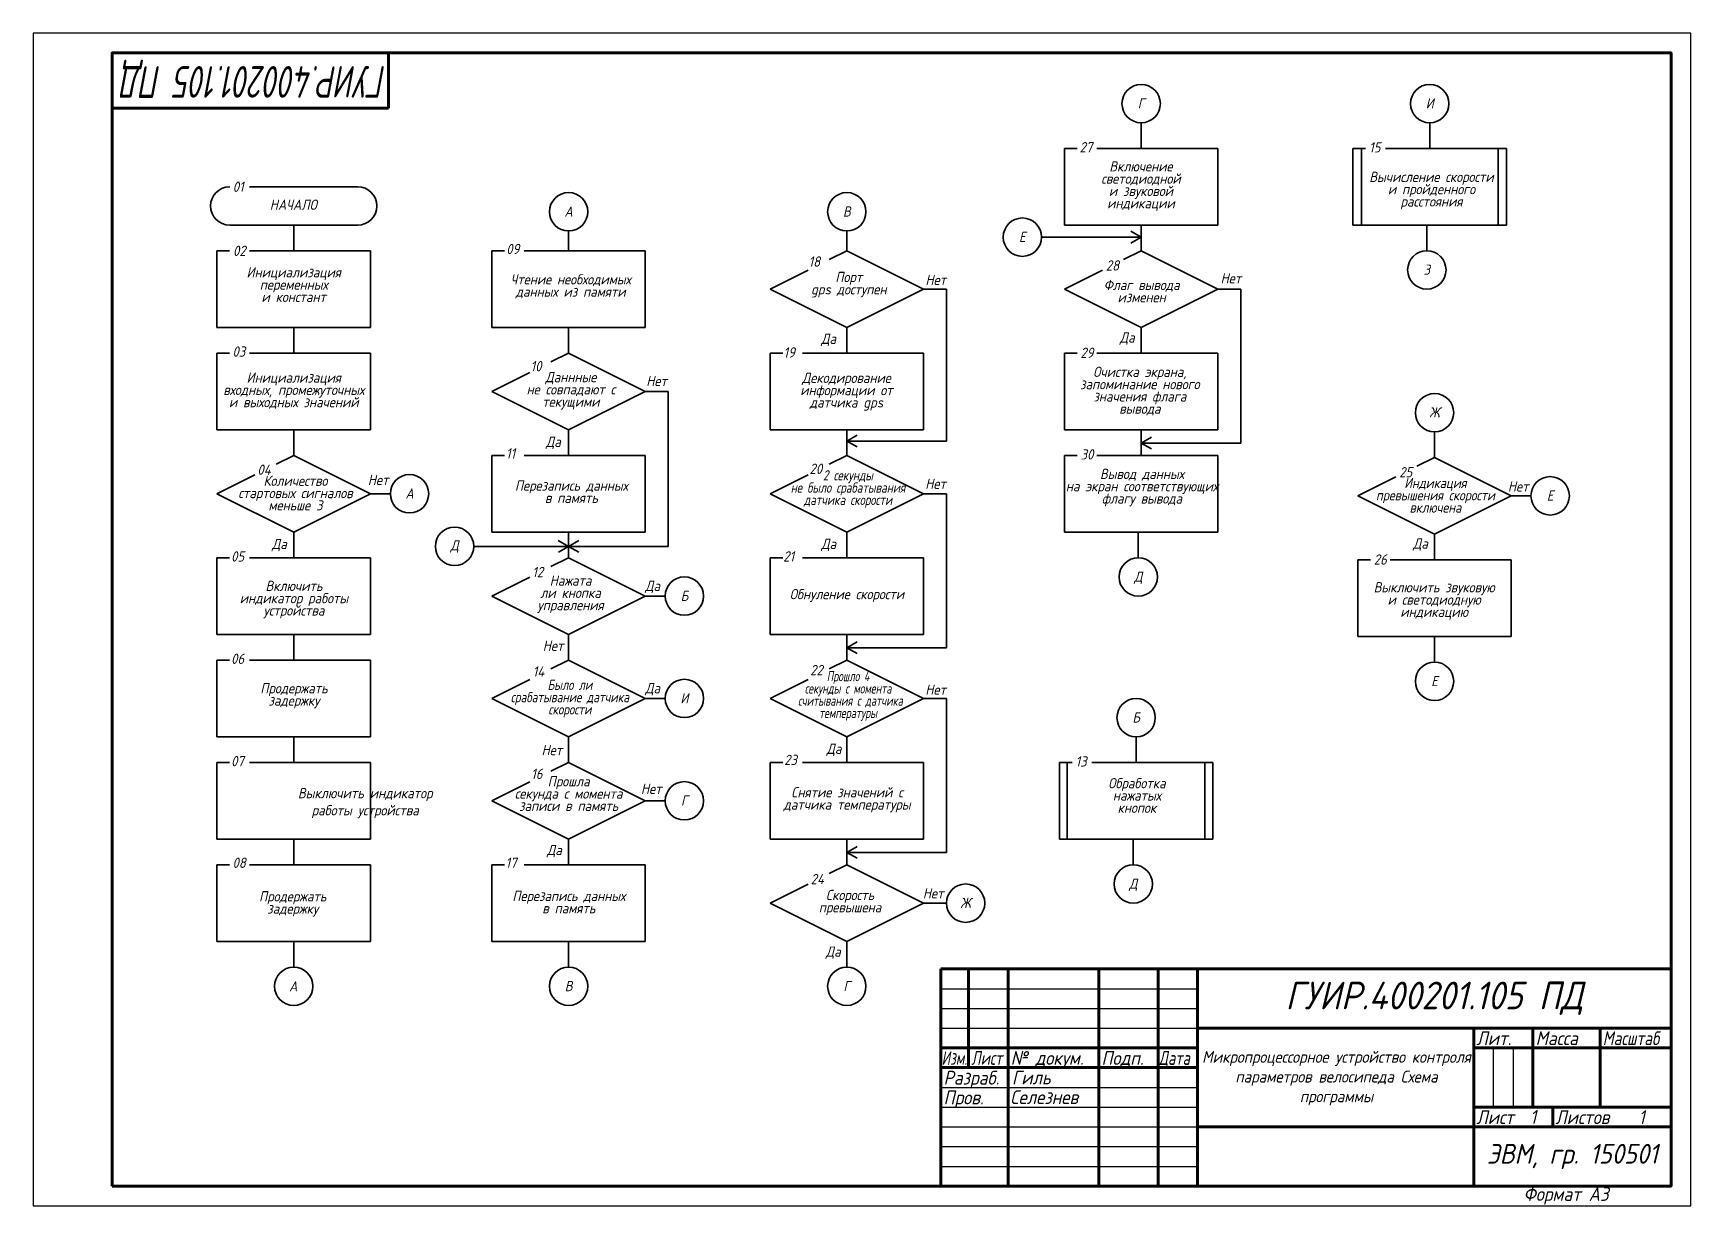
# Model space of a CAD drawing. Header units: millimetres. Extents: x 0 to 420, y 0 to 297.
import ezdxf

# ---------------------------------------------------------------- set-up
doc = ezdxf.new("R2010")
doc.units = ezdxf.units.MM
doc.header["$LTSCALE"] = 0.5
doc.layers.get('0').update_dxf_attribs({"lineweight": 80})
doc.styles.get("Standard").update_dxf_attribs({"font": 'isocpeui.ttf', "width": 0.9})

msp = doc.modelspace()

# ---------------------------------------------------------------- linework, layer by layer
at = {"lineweight": 60}
for p, q in [((90, 278), (90, 292)), ((20, 278), (90, 278)), ((415, 60), (230, 60)), ((230, 5), (230, 60)), ((237, 60), (237, 35)), ((247, 5), (247, 60)), ((270, 60), (270, 5)), ((285, 5), (285, 60)), ((295, 60), (295, 5)), ((295, 45), (415, 45)), ((365, 5), (365, 45)), ((380, 45), (380, 25)), ((397, 25), (397, 45)), ((230, 40), (295, 40)), ((365, 40), (415, 40)), ((230, 35), (295, 35)), ((365, 25), (415, 25)), ((385, 20), (385, 25)), ((295, 20), (415, 20))]:
    msp.add_line(p, q, dxfattribs=at)
at = {"lineweight": 35}
for p, q in [((280.73, 274.3), (280.73, 267.82)), ((353.84, 274.3), (353.84, 267.82)), ((261.29, 248.38), (261.29, 267.82)), ((261.29, 267.82), (264.49, 267.82)), ((269.49, 267.82), (300.17, 267.82)), ((280.73, 267.82), (300.17, 267.82)), ((300.17, 267.82), (300.17, 248.38)), ((334.4, 248.38), (334.4, 267.82)), ((334.4, 267.82), (337.6, 267.82)), ((336.53, 267.82), (336.53, 248.38)), ((342.6, 267.82), (373.28, 267.82)), ((353.84, 267.82), (373.28, 267.82)), ((371.17, 267.82), (371.17, 248.38)), ((373.28, 248.38), (373.28, 267.82)), ((54.82, 258.1), (82.22, 258.1)), ((82.22, 248.38), (49.82, 248.38)), ((66.02, 248.38), (66.02, 241.9)), ((300.17, 248.38), (261.29, 248.38)), ((280.73, 248.38), (280.73, 241.9)), ((373.28, 248.38), (334.4, 248.38)), ((353.11, 248.38), (353.11, 241.9)), ((135.66, 241.9), (135.66, 246.9)), ((206.15, 241.9), (206.15, 246.9)), ((255.49, 245.33), (280.73, 245.33)), ((280.73, 245.33), (278.12, 246.82)), ((280.73, 245.33), (278.14, 243.83)), ((46.58, 222.46), (46.58, 241.9)), ((46.58, 241.9), (49.78, 241.9)), ((54.78, 241.9), (85.46, 241.9)), ((66.02, 241.9), (85.46, 241.9)), ((85.46, 241.9), (85.46, 222.46)), ((116.22, 222.46), (116.22, 241.9)), ((116.22, 241.9), (119.42, 241.9)), ((124.42, 241.9), (155.1, 241.9)), ((135.66, 241.9), (155.1, 241.9)), ((155.1, 241.9), (155.1, 222.46)), ((206.15, 241.9), (201.68, 239.66)), ((225.59, 232.18), (206.15, 241.9)), ((280.73, 241.9), (276.26, 239.66)), ((300.17, 232.18), (280.73, 241.9)), ((196.32, 236.98), (186.71, 232.18)), ((270.9, 236.98), (261.29, 232.18)), ((186.71, 232.18), (206.15, 222.46)), ((206.15, 222.46), (225.59, 232.18)), ((231.4, 232.18), (225.59, 232.18)), ((231.4, 232.18), (231.4, 193.69)), ((261.29, 232.18), (280.73, 222.46)), ((280.73, 222.46), (300.17, 232.18)), ((305.98, 232.18), (300.17, 232.18)), ((305.98, 232.18), (305.98, 193.19)), ((85.46, 222.46), (46.58, 222.46)), ((66.02, 222.46), (66.02, 215.98)), ((155.1, 222.46), (116.22, 222.46)), ((135.66, 222.46), (135.66, 215.98)), ((135.66, 222.46), (135.66, 215.98)), ((135.66, 222.46), (135.66, 215.98)), ((206.15, 222.46), (206.15, 215.98)), ((206.15, 222.46), (206.15, 215.98)), ((206.15, 222.46), (206.15, 215.98)), ((280.73, 222.46), (280.73, 215.98)), ((46.58, 196.54), (46.58, 215.98)), ((46.58, 215.98), (49.78, 215.98)), ((54.78, 215.98), (85.46, 215.98)), ((85.46, 215.98), (85.46, 196.54)), ((135.66, 215.98), (131.19, 213.74)), ((155.1, 206.26), (135.66, 215.98)), ((186.71, 196.54), (186.71, 215.98)), ((186.71, 215.98), (189.91, 215.98)), ((194.91, 215.98), (225.59, 215.98)), ((225.59, 215.98), (225.59, 196.54)), ((261.29, 196.54), (261.29, 215.98)), ((261.29, 215.98), (264.49, 215.98)), ((269.49, 215.98), (300.17, 215.98)), ((280.73, 215.98), (300.17, 215.98)), ((300.17, 215.98), (300.17, 196.54)), ((125.82, 211.06), (116.22, 206.26)), ((116.22, 206.26), (135.66, 196.54)), ((135.66, 196.54), (155.1, 206.26)), ((160.91, 206.26), (155.1, 206.26)), ((160.91, 167.03), (160.91, 206.26)), ((85.46, 196.54), (46.58, 196.54)), ((66.02, 196.54), (66.02, 190.06)), ((135.66, 196.54), (135.66, 190.06)), ((225.59, 196.54), (186.71, 196.54)), ((206.15, 196.54), (206.15, 190.06)), ((206.15, 193.69), (208.76, 195.18)), ((206.15, 193.69), (231.4, 193.69)), ((206.15, 193.69), (208.76, 192.22)), ((300.17, 196.54), (261.29, 196.54)), ((280.73, 193.3), (280.73, 196.54)), ((280.73, 196.54), (280.73, 190.06)), ((280.73, 193.19), (283.34, 194.68)), ((355.06, 196.02), (355.06, 189.54)), ((66.02, 190.06), (61.55, 187.82)), ((85.46, 180.34), (66.02, 190.06)), ((116.22, 170.62), (116.22, 190.06)), ((116.22, 190.06), (119.42, 190.06)), ((124.42, 190.06), (155.1, 190.06)), ((135.66, 190.06), (155.1, 190.06)), ((155.1, 190.06), (155.1, 170.62)), ((206.15, 190.06), (201.68, 187.82)), ((225.59, 180.34), (206.15, 190.06)), ((261.29, 170.62), (261.29, 190.06)), ((261.29, 190.06), (264.49, 190.06)), ((269.49, 190.06), (300.17, 190.06)), ((280.73, 193.19), (305.98, 193.19)), ((280.73, 193.19), (283.34, 191.71)), ((280.73, 190.06), (300.17, 190.06)), ((300.17, 190.06), (300.17, 170.62)), ((355.06, 189.54), (350.59, 187.3)), ((374.5, 179.82), (355.06, 189.54)), ((56.18, 185.14), (46.58, 180.34)), ((196.32, 185.14), (186.71, 180.34)), ((345.23, 184.62), (335.62, 179.82)), ((46.58, 180.34), (66.02, 170.62)), ((66.02, 170.62), (85.46, 180.34)), ((90.5, 180.34), (85.46, 180.34)), ((186.71, 180.34), (206.15, 170.62)), ((206.15, 170.62), (225.59, 180.34)), ((231.4, 180.34), (225.59, 180.34)), ((231.4, 180.34), (231.4, 141.35)), ((335.62, 179.82), (355.06, 170.1)), ((355.06, 170.1), (374.5, 179.82)), ((374.5, 179.82), (379.5, 179.82)), ((66.02, 170.62), (66.02, 164.14)), ((66.02, 170.62), (66.02, 164.14)), ((155.1, 170.62), (116.22, 170.62)), ((135.66, 167.03), (133.05, 168.51)), ((135.66, 170.62), (135.66, 164.14)), ((135.66, 167.03), (138.27, 168.51)), ((206.15, 170.62), (206.15, 164.14)), ((300.17, 170.62), (261.29, 170.62)), ((280, 170.62), (280, 164.14)), ((355.06, 170.1), (355.06, 163.62)), ((46.58, 144.7), (46.58, 164.14)), ((46.58, 164.14), (49.78, 164.14)), ((54.78, 164.14), (85.46, 164.14)), ((85.46, 164.14), (85.46, 144.7)), ((135.66, 167.03), (111.63, 167.03)), ((135.66, 164.14), (131.19, 161.9)), ((135.66, 167.03), (133.07, 165.53)), ((135.66, 167.03), (160.91, 167.03)), ((135.66, 167.03), (138.27, 165.55)), ((155.1, 154.42), (135.66, 164.14)), ((186.71, 144.7), (186.71, 164.14)), ((186.71, 164.14), (189.91, 164.14)), ((194.91, 164.14), (225.59, 164.14)), ((225.59, 164.14), (225.59, 144.7)), ((335.62, 144.18), (335.62, 163.62)), ((335.62, 163.62), (338.82, 163.62)), ((343.82, 163.62), (374.5, 163.62)), ((355.06, 163.62), (374.5, 163.62)), ((374.5, 163.62), (374.5, 144.18)), ((125.82, 159.22), (116.22, 154.42)), ((116.22, 154.42), (135.66, 144.7)), ((135.66, 144.7), (155.1, 154.42)), ((160.14, 154.42), (155.1, 154.42)), ((85.46, 144.7), (46.58, 144.7)), ((66.02, 144.7), (66.02, 138.22)), ((135.66, 144.7), (135.66, 138.22)), ((225.59, 144.7), (186.71, 144.7)), ((206.15, 144.7), (206.15, 138.22)), ((206.15, 141.35), (208.76, 142.84)), ((374.5, 144.18), (335.62, 144.18)), ((355.06, 140.94), (355.06, 144.18)), ((355.06, 144.18), (355.06, 137.7)), ((206.15, 141.35), (231.4, 141.35)), ((206.15, 141.35), (208.76, 139.87)), ((46.58, 118.78), (46.58, 138.22)), ((46.58, 138.22), (49.78, 138.22)), ((54.78, 138.22), (85.46, 138.22)), ((85.46, 138.22), (85.46, 118.78)), ((135.66, 138.22), (131.19, 135.98)), ((155.1, 128.5), (135.66, 138.22)), ((206.15, 138.22), (201.68, 135.98)), ((225.59, 128.5), (206.15, 138.22)), ((125.82, 133.3), (116.22, 128.5)), ((196.32, 133.3), (186.71, 128.5)), ((116.22, 128.5), (135.66, 118.78)), ((135.66, 118.78), (155.1, 128.5)), ((160.14, 128.5), (155.1, 128.5)), ((186.71, 128.5), (206.15, 118.78)), ((206.15, 118.78), (225.59, 128.5)), ((231.4, 128.5), (225.59, 128.5)), ((231.4, 128.5), (231.4, 89.51)), ((85.46, 118.78), (46.58, 118.78)), ((66.02, 118.78), (66.02, 112.3)), ((135.66, 118.78), (135.66, 112.3)), ((135.66, 118.78), (135.66, 112.3)), ((135.66, 118.78), (135.66, 112.3)), ((206.15, 118.78), (206.15, 112.3)), ((279.46, 118.78), (279.46, 112.3)), ((46.58, 92.86), (46.58, 112.3)), ((46.58, 112.3), (49.78, 112.3)), ((54.78, 112.3), (85.46, 112.3)), ((66.02, 112.3), (85.46, 112.3)), ((85.46, 112.3), (85.46, 92.86)), ((135.66, 112.3), (131.19, 110.06)), ((155.1, 102.58), (135.66, 112.3)), ((186.71, 92.86), (186.71, 112.3)), ((186.71, 112.3), (189.91, 112.3)), ((194.91, 112.3), (225.59, 112.3)), ((206.15, 112.3), (225.59, 112.3)), ((225.59, 112.3), (225.59, 92.86)), ((260.02, 92.86), (260.02, 112.3)), ((260.02, 112.3), (263.22, 112.3)), ((261.95, 112.3), (261.95, 92.86)), ((268.22, 112.3), (298.9, 112.3)), ((279.46, 112.3), (298.9, 112.3)), ((296.84, 112.3), (296.84, 92.86)), ((298.9, 92.86), (298.9, 112.3)), ((125.82, 107.38), (116.22, 102.58)), ((116.22, 102.58), (135.66, 92.86)), ((135.66, 92.86), (155.1, 102.58)), ((160.14, 102.58), (155.1, 102.58)), ((85.46, 92.86), (46.58, 92.86)), ((66.02, 92.86), (66.02, 86.38)), ((135.66, 92.86), (135.66, 86.38)), ((225.59, 92.86), (186.71, 92.86)), ((206.15, 92.86), (206.15, 86.38)), ((298.9, 92.86), (260.02, 92.86)), ((278.73, 92.86), (278.73, 86.38)), ((206.15, 89.51), (208.76, 91)), ((206.15, 89.51), (231.4, 89.51)), ((206.15, 89.51), (208.76, 88.03)), ((46.58, 66.94), (46.58, 86.38)), ((46.58, 86.38), (49.78, 86.38)), ((54.78, 86.38), (85.46, 86.38)), ((66.02, 86.38), (85.46, 86.38)), ((85.46, 86.38), (85.46, 66.94)), ((116.22, 66.94), (116.22, 86.38)), ((116.22, 86.38), (119.42, 86.38)), ((124.42, 86.38), (155.1, 86.38)), ((135.66, 86.38), (155.1, 86.38)), ((155.1, 86.38), (155.1, 66.94)), ((206.15, 86.38), (201.68, 84.14)), ((225.59, 76.66), (206.15, 86.38)), ((196.32, 81.46), (186.71, 76.66)), ((186.71, 76.66), (206.15, 66.94)), ((206.15, 66.94), (225.59, 76.66)), ((231.4, 76.66), (225.59, 76.66)), ((85.46, 66.94), (46.58, 66.94)), ((66.02, 66.94), (66.02, 60.46)), ((66.02, 66.94), (66.02, 60.46)), ((155.1, 66.94), (116.22, 66.94)), ((135.66, 66.94), (135.66, 60.46)), ((206.15, 66.94), (206.15, 60.46))]:
    msp.add_line(p, q, dxfattribs=at)
at = {"lineweight": -3}
for p, q in [((230, 55), (295, 55)), ((230, 50), (295, 50)), ((230, 45), (295, 45)), ((370, 25), (370, 40)), ((375, 40), (375, 25)), ((230, 30), (295, 30)), ((230, 25), (295, 25)), ((230, 20), (295, 20)), ((230, 15), (295, 15)), ((230, 10), (295, 10))]:
    msp.add_line(p, q, dxfattribs=at)
msp.add_line((365, 45), (365, 40))
msp.add_lwpolyline([(0, 0), (420, 0), (420, 297), (0, 297)], close=True, dxfattribs=at)
at = {"lineweight": 60}
msp.add_lwpolyline([(20, 5), (415, 5), (415, 292), (20, 292)], close=True, dxfattribs=at)
at = {"lineweight": 35}
for centre in [(280.73, 279.16), (353.84, 279.16), (135.66, 251.76), (206.15, 251.76), (250.63, 245.33), (353.11, 237.04), (355.06, 200.88), (95.36, 180.34), (384.36, 179.82), (106.77, 167.03), (280, 159.28), (165, 154.42), (355.06, 132.84), (165, 128.5), (279.46, 123.64), (165, 102.58), (278.73, 81.52), (236.26, 76.66), (66.02, 55.6), (135.66, 55.6), (206.15, 55.6)]:
    msp.add_circle(centre, 4.86, dxfattribs=at)
for centre, start, end in [((49.82, 253.24), 90, 270), ((82.22, 253.24), 270, 90)]:
    msp.add_arc(centre, 4.86, start, end, dxfattribs=at)

# ---------------------------------------------------------------- texts
at = {"lineweight": 20, "width": 0.7}
msp.add_text('ГУИР.400201.105 ПД', height=8, rotation=180, dxfattribs=at).set_placement((89.55, 288.67))
at = {"lineweight": 35, "width": 0.9}
for s, p in [('27', (265.14, 266.81)), ('15', (338.49, 266.78)), ('01', (50.57, 256.8)), ('09', (119.88, 241.04)), ('02', (50.64, 240.57)), ('18', (196.47, 237.86)), ('28', (271.79, 236.87)), ('Да', (199.66, 218.3)), ('Да', (275.32, 218.63)), ('03', (50.5, 215.06)), ('19', (190.12, 214.83)), ('29', (265.34, 214.75)), ('10', (126.03, 211.36)), ('Да', (129.92, 192.21)), ('11', (119.8, 189.26)), ('30', (265.39, 189.02)), ('04', (56.82, 185.14)), ('20', (196.71, 185.37)), ('25', (346.12, 184.51)), ('Да', (60.5, 166.32)), ('Да', (199.68, 166.36)), ('Да', (349.61, 166.44)), ('05', (50.16, 163.17)), ('21', (190.05, 163.18)), ('26', (339.67, 162.39)), ('12', (126.46, 159.22)), ('Да', (155.07, 155.73)), ('06', (50.16, 137.25)), ('14', (126.57, 134.02)), ('22', (196.87, 134.39)), ('Да', (155.07, 129.81)), ('07', (50.16, 111.33)), ('23', (190.27, 111.63)), ('Да', (201.03, 114.47)), ('13', (264.11, 111.26)), ('16', (126.19, 108.11)), ('Да', (130.19, 88.82)), ('08', (50.51, 85.59)), ('17', (119.7, 85.6)), ('24', (197.01, 81.46)), ('Да', (200.84, 63.08))]:
    msp.add_text(s, height=2.6, dxfattribs=at).set_placement(p)
at = {"lineweight": 20}
for s, width, p in [('Лит.', 0.9, (365.67, 40.7)), ('Масса', 0.9, (380.67, 40.7)), ('Масштаб', 0.8, (397.67, 40.7)), ('Изм.', 0.7, (230.17, 35.7)), ('Лист', 0.75, (237.67, 35.7)), ('№ докум.', 0.9, (247.67, 35.7)), ('Подп.', 0.9, (270.67, 35.7)), ('Дата', 0.75, (285.17, 35.7)), ('Разраб.', 0.9, (230.67, 30.7)), ('Пров.', 0.9, (230.67, 25.7)), ('Лист', 0.9, (365.67, 20.7)), ('Листов', 0.9, (385.67, 20.7))]:
    msp.add_text(s, height=3.5, dxfattribs=dict(at, width=width)).set_placement(p)
at = {"lineweight": 5, "width": 0.9}
for p in [(379.28, 20.79), (406.76, 20.72)]:
    msp.add_text('1', height=3.5, dxfattribs=at).set_placement(p)
at = {"lineweight": -3, "width": 0.9}
msp.add_text('Формат А3', height=3.5, dxfattribs=at).set_placement((377.6, 1.25))
at = {"lineweight": 35, "char_height": 2.592, "width": 46.0089, "attachment_point": 1}
for s, insert in [('\\pxqc;Г', (257.73, 280.52)), ('\\pxqc;И', (330.84, 280.52)), ('\\pxqc;{НАЧАЛО}', (42.91, 254.85)), ('\\pxqc;А', (112.66, 253.12)), ('\\pxqc;В', (183.15, 253.12)), ('\\pxqc;Е', (227.62, 246.7)), ('\\pxqc;З', (330.11, 238.4)), ('\\pxqc;Ж', (332.06, 202.25)), ('\\pxqc;А', (72.36, 181.7)), ('\\pxqc;Е', (361.36, 181.19)), ('\\pxqc;Д', (83.78, 168.57)), ('\\pxqc;Д', (257, 160.64)), ('\\pxqc;Б', (142, 155.78)), ('\\pxqc;Е', (332.06, 134.21)), ('\\pxqc;И', (142, 129.86)), ('\\pxqc;Б', (256.45, 125)), ('\\pxqc;Г', (142, 103.94)), ('\\pxqc;Д', (255.72, 82.88)), ('\\pxqc;Ж', (213.25, 78.02)), ('\\pxqc;А', (42.89, 56.9)), ('\\pxqc;В', (112.66, 56.96)), ('\\pxqc;Г', (183.15, 56.96))]:
    msp.add_mtext(s, dxfattribs=dict(at, insert=insert))
at = {"lineweight": 35, "char_height": 2.592, "width": 38.88, "attachment_point": 1, "line_spacing_factor": 0.72}
for s, insert in [('\\pxqc;Включение \\Pсветодиодной\\Pи звуковой\\Pиндикации', (261.23, 264.56)), ('\\pxqc;{Вычисление скорости\\Pи пройденного\\Pрасстояния}', (334.85, 261.9)), ('\\pxqc;Инициализация переменных \\Pи констант', (46.58, 237.73)), ('\\pxqc;Чтение необходимых данных из памяти', (116.74, 235.94)), ('\\pxqc;Порт\\Pgps доступен', (187.21, 236.54)), ('\\pxqc;Флаг вывода\\Pизменен', (261.41, 234.53)), ('\\pxqc;Инициализация \\Pвходных, промежуточных и выходных значений', (46.59, 211.07)), ('\\pxqc;Даннные\\Pне совпадают с\\Pтекущими', (116.8, 211.19)), ('\\pxqc;{Декодирование информации от\\Pдатчика gps}', (186.62, 211)), ('\\pxqc;Очистка экрана,\\Pзапоминание нового\\Pзначения флага\\Pвывода', (260.95, 212.52)), ('\\pxqc;Количество\\Pстартовых сигналов\\Pменьше 3', (47.02, 184.93)), ('\\pxqc;{\\W0.78;2 секунды\\Pне было срабатывания\\Pдатчика скорости}', (187.02, 186.32)), ('\\pxqc;Вывод данных \\Pна экран соответствующих\\Pфлагу вывода', (261.49, 186.67)), ('\\pxqc;Перезапись данных\\Pв память', (116.93, 183.71)), ('\\pxqc;{\\W0.86;Индикация \\Pпревышения скорости \\Pвключена}', (335.85, 184.38)), ('\\pxqc;Нажата\\Pли кнопка \\Pуправления', (116.72, 159.66)), ('\\pxqc;Включить\\Pиндикатор работы устройства', (46.64, 158.31)), ('\\pxqc;Обнуление скорости', (186.74, 156.22)), ('\\pxqc;Выключить звуковую\\Pи светодиодную\\Pиндикацию', (335.53, 157.96)), ('\\pxqc;{\\W0.71;Прошло 4\\Pсекунды с момента\\P считывания с датчика температуры}', (187.04, 135.45)), ('\\pxqc;{Продержать}\\Pзадержку', (46.64, 132.39)), ('\\pxqc;{\\W0.8;Было ли\\Pсрабатывание датчика\\Pскорости}', (116.55, 133.25)), ('\\pxqc;Прошла\\Pсекунда с момента\\Pзаписи в память', (116.23, 108.82)), ('\\pxqc;{Снятие значений с датчика температуры}', (186.77, 106.04)), ('\\pxqc;{Обработка \\Pнажатых \\Pкнопок}', (260.21, 108.34)), ('\\pxqc;Перезапись данных\\Pв память', (116.28, 79.79)), ('\\pxqc;Скорость \\Pпревышена', (187.53, 80.03)), ('\\pxqc;{Продержать}\\Pзадержку', (46.32, 79.68))]:
    msp.add_mtext(s, dxfattribs=dict(at, insert=insert))
at = {"lineweight": 35, "char_height": 2.6, "attachment_point": 1}
for s, insert in [('Нет', (226.07, 235.81)), ('Нет', (300.86, 236.22)), ('Нет', (155.34, 210.2)), ('Нет', (84.8, 185.16)), ('Нет', (226.03, 184.18)), ('Нет', (373.65, 183.5)), ('Нет', (129.12, 143.15)), ('Нет', (226.04, 132.04)), ('Нет', (128.81, 116.72)), ('\\pxqc;Выключить индикатор \\Pработы устройства', (66.34, 105.82)), ('Нет', (153.99, 106.91)), ('Нет', (225.42, 80.44))]:
    msp.add_mtext(s, dxfattribs=dict(at, insert=insert))
at = {"lineweight": 20, "line_spacing_factor": 1.2}
for s, width, heights, insert, char_height, attachment_point in [('ГУИР.400201.105 ПД', 119, [14], (355, 52.55), 7, 5), ('Гиль', 21.5, [4.06], (248, 32.5), 3.5, 4), ('Селезнев', 21.5, [4.06], (247.56, 27.52), 3.5, 4), ('ЭВМ, гр. 150501', 49, [14], (390, 12.5), 5, 5)]:
    msp.add_mtext_dynamic_manual_height_columns(s, width=width, gutter_width=25, heights=heights, dxfattribs=dict(at, insert=insert, char_height=char_height, attachment_point=attachment_point))
at = {"lineweight": 20, "insert": (294.72, 39.23), "char_height": 3, "width": 71.0013, "attachment_point": 1}
msp.add_mtext('\\pxqc;Микропроцессорное устройство контроля параметров {велосипеда} Схема программы', dxfattribs=at)

doc.saveas('drawing.dxf')
